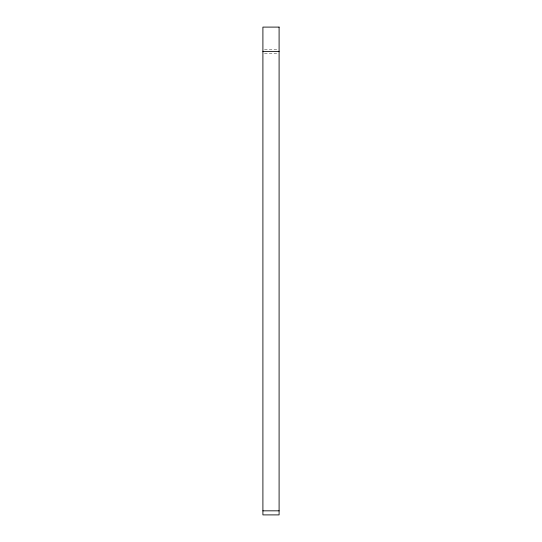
<?xml version="1.0" encoding="UTF-8"?>
<svg xmlns="http://www.w3.org/2000/svg" width="542" height="542" viewBox="0 0 542 542"><rect width="100%" height="100%" fill="white"/><g stroke="black" fill="none" stroke-linecap="round" stroke-linejoin="round"><path stroke-width="0.41" stroke-dasharray="2.71 2.03" d="M264.523 49.356L277.477 49.356M264.523 53.421L277.477 53.421"/><path stroke-width="0.81" d="M262.904 51.388L279.096 51.388M262.904 510.828L279.096 510.828M279.096 27.1L262.904 27.1L262.904 514.9L279.096 514.9L279.096 27.1"/></g></svg>
